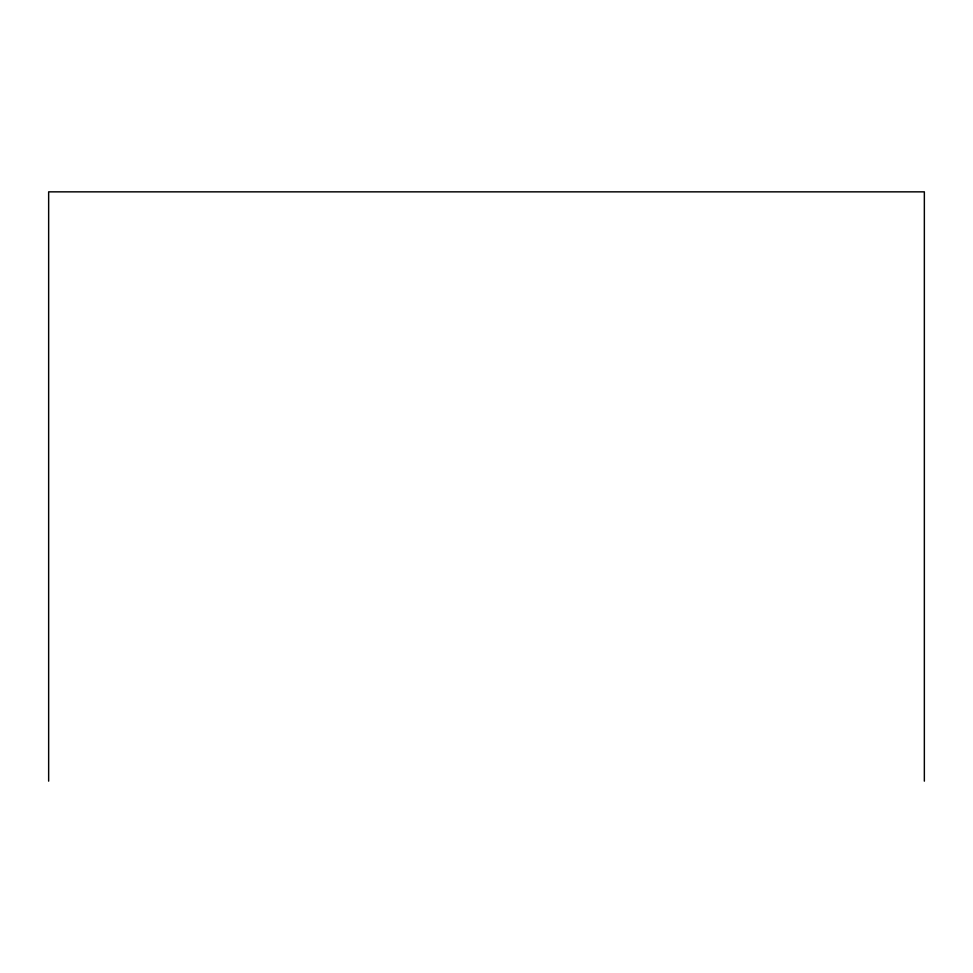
<?xml version="1.0" encoding="UTF-8"?>
<svg xmlns="http://www.w3.org/2000/svg" width="973" height="973" viewBox="0 0 973 973"><rect width="100%" height="100%" fill="white"/><g stroke="black" fill="none" stroke-linecap="round" stroke-linejoin="round"><path stroke-width="1.46" d="M924.35 781.149L924.35 191.851L48.65 191.851L48.65 781.149"/></g></svg>
